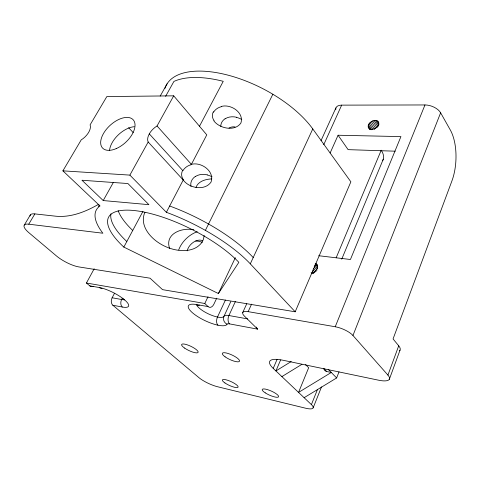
<?xml version="1.0" encoding="UTF-8"?>
<svg xmlns="http://www.w3.org/2000/svg" width="480" height="480" viewBox="0 0 480 480"><rect width="100%" height="100%" fill="white"/><g stroke="black" fill="none" stroke-linecap="round" stroke-linejoin="round"><path stroke-width="0.72" d="M204.156 235.476L203.544 238.806A16.146 15.12 22.6 0 1 201.522 242.892C194.46 251.988 181.116 251.778 171.072 248.676A44.61 41.304 20.7 0 1 157.506 241.992C149.01 236.034 140.784 225.528 144.048 214.572A16.206 15.108 16.8 0 1 144.96 212.466M368.16 126.018C368.49 121.17 378.348 117.402 378.792 123.786C378.498 128.67 368.544 132.45 368.16 126.018L370.578 129.714M195.996 187.434C198.246 181.116 205.71 179.172 211.71 178.896M114.528 293.238L112.134 297.774A5.514 3.948 -77.4 0 0 112.842 305.238L198.894 377.628A14.874 3.522 25 0 0 217.554 386.742L305.478 408.18A16.152 4.062 23.7 0 0 311.406 404.61L273.228 368.394A29.37 8.094 23.7 0 1 282.822 360.21L378.696 380.22A19.884 6 22.2 0 0 387.93 375.096L398.724 345.798L393.06 338.946L451.896 181.002A37.254 17.448 -87.3 0 0 450.336 130.032L440.628 112.806A12.462 6.864 20.1 0 0 424.962 104.952L341.664 105.132A11.598 6.102 23.6 0 0 335.748 109.77M389.346 379.278L400.014 350.202M387.93 375.096L352.962 335.484L440.628 112.806M304.122 397.698L336.624 377.958L339.018 371.874M311.406 404.61L317.376 389.718M313.17 407.802L321.504 386.928M216.714 298.194L213.864 304.224A6.312 4.05 -80 0 1 208.062 306.582L196.398 304.542A21.426 6.282 25.4 0 0 197.52 316.5A21.426 6.282 25.4 0 0 227.058 324.21A6.126 1.794 24.9 0 1 229.524 323.886L257.646 329.148L244.47 316.176A12.972 4.014 24.6 0 1 248.172 311.652L335.232 326.76L424.962 104.952M341.73 259.176L383.298 159.168M336.162 257.796L381.222 150.222M280.572 360.006L275.916 370.944L291.21 361.536M98.298 204.462C85.56 211.788 70.962 217.62 56.004 216.228L34.86 213.9L28.758 224.19A18.69 5.322 28.6 0 0 28.974 232.776L56.418 255.918A18.018 5.034 27.9 0 0 78.888 266.928L150.03 278.19L162.564 289.656L295.194 311.802L350.874 181.83L312.774 128.934A86.52 40.806 26.9 0 0 229.614 75.588A86.52 40.806 26.9 0 0 164.994 88.338M273.228 368.394L277.038 359.484M330.15 152.964L338.076 135.24L400.926 136.596L350.43 259.494L318.696 255.726M248.172 311.652L251.562 304.152M323.766 144.666L341.664 105.132M242.7 312.624L246.72 303.804M321.036 140.604L335.934 107.856M235.368 301.548L228.912 315.528A6.192 3.846 -79.7 0 0 229.524 323.886M230.76 301.68L223.998 316.254A6.114 5.886 31 0 0 227.058 324.21M295.194 311.802L250.302 263.85L312.774 128.934M225.432 300.03L217.482 317.04A6.072 3.63 -78.2 0 0 217.902 325.188M218.388 293.544L238.848 262.332A78.726 26.31 26.5 0 0 136.734 210.84A78.726 26.31 26.5 0 0 123.834 247.086L218.388 293.544L235.338 257.682M208.062 306.582L204.798 303.486L208.02 296.736M205.386 230.376L272.856 94.248M250.302 263.85A92.826 31.056 26.5 0 0 166.374 212.304L183.228 180.012L183.024 179.682M122.262 298.314L121.638 299.514A5.568 3.942 -77.7 0 0 122.34 307.038L112.842 305.238M199.386 126.438L223.236 81.318A86.826 40.374 26.9 0 0 173.904 81.438L165.594 96.354M213.408 112.266L213.726 111.708M123.834 247.086L142.962 211.32M102.066 288.252A5.706 4.176 -78.1 0 1 99.366 287.538L89.82 285.87L86.424 283.014L94.182 268.764M173.712 95.832L106.842 96.564L90.102 124.86A12.438 6.6 -43.5 0 1 81.216 139.884L62.904 170.844L129.876 175.11L148.176 142.014A13.362 7.692 -41.7 0 1 157.044 125.976L173.712 95.832L206.784 134.868L191.4 164.346L190.974 164.454M103.212 200.556L148.902 204.672L127.902 183.54L81.972 180.246L103.212 200.556L113.43 182.31M160.188 96.102L167.088 83.82M24.306 225.066L30.378 214.86M195.318 176.55C198.804 174.246 203.268 173.88 207.252 174.858M281.886 376.608L301.944 364.302M225.114 118.812C228.492 116.634 232.782 116.328 236.616 117.27M221.232 106.488C230.664 103.65 244.29 112.512 240.906 123.012C234.828 131.952 219.216 128.376 213.816 120.78M311.502 273.498C315.864 272.982 320.13 266.124 315.438 263.292L317.34 265.542M195.684 240.996L198.846 241.284L202.32 242.244M395.226 151.188L348.108 149.646L338.076 135.24M192.93 229.632C181.29 227.55 164.43 234.03 169.656 248.574M193.386 229.668L193.848 229.71M28.758 224.19L102.87 233.22A92.826 31.056 26.5 0 1 100.008 205.956L62.904 170.844M86.424 283.014L204.798 303.486M247.68 318.906L228.912 315.528A12.222 3.648 24.9 0 0 223.998 316.254A15.258 4.56 25.4 0 1 210.594 314.856A15.258 4.56 25.4 0 1 196.566 304.89M112.134 297.774L121.638 299.514A14.01 3.804 27 0 0 123.978 299.736M323.904 368.928A5.52 4.428 -46.2 0 0 326.712 371.502L331.302 372.468L298.548 392.412L308.67 367.704L305.538 364.566M129.876 175.11L166.374 212.304M323.622 368.334L326.712 371.502M328.224 369.294L336.624 377.958M128.664 127.704L133.2 132.582M148.176 142.014L183.228 180.012C189.078 188.22 204.75 191.172 211.02 182.1C214.968 171.39 201.264 161.622 191.4 164.346L157.044 125.976M149.292 133.878L182.796 170.598M311.118 272.622L312.084 273.738M312.36 271.836L313.806 273.51M312.936 270.066L314.856 272.304M313.734 268.518L316.128 271.32M314.19 266.694L317.058 270.06M315.138 264.066L317.52 266.874M314.694 265.206L317.556 268.566M316.452 263.982L317.406 265.104M368.178 127.128L369.792 129.588M368.496 124.842L371.718 129.768M369.174 123.666L372.792 129.216M370.14 122.58L374.55 129.366M371.334 121.65L375.738 128.442M374.064 120.498L378.048 126.69M372.672 120.942L377.064 127.74M375.414 120.354L378.6 125.316M377.646 120.99L378.84 122.85M376.638 120.522L379.02 124.248M190.992 186.546L190.794 185.31A11.016 9.738 -3.2 0 1 195.276 176.496M126.816 241.512A78.474 26.724 26.5 0 1 110.952 213.786M98.628 206.586A92.532 31.548 26.5 0 1 99.144 205.068M169.662 206.01A92.532 31.548 26.5 0 1 253.218 257.556M132.726 230.466A77.982 27.54 26.5 0 1 118.164 210.69M207.228 174.948A22.752 22.272 2.1 0 1 212.094 176.838M220.818 126.432A10.65 9.126 0.5 0 1 225.072 118.758M236.586 117.396A21.996 21.252 10.6 0 1 241.776 119.478M187.188 250.842A10.764 7.116 -44.7 0 1 193.554 242.154A10.764 7.116 -44.7 0 1 202.554 240.75M214.08 120.594A11.568 9.48 -0.5 0 1 213.144 112.182M213.834 111.75A11.574 9.534 -11.9 0 1 221.292 106.698M178.698 249.888A22.164 14.652 -44.7 0 1 197.25 231.738M182.934 170.646A12.156 10.302 -16.4 0 1 191.046 164.73M183.228 179.58A12.156 10.32 -3.8 0 1 182.538 170.508M109.548 150.27A20.622 11.61 -42.8 0 1 134.286 126.702M30.054 215.97A18.582 5.502 28.7 0 1 34.86 213.9M229.02 128.022A21.57 13.806 -88.1 0 1 235.014 126.936M381.54 150.726A27.54 13.686 22.9 0 1 382.752 160.47M93.396 286.284A5.658 4.182 -77.9 0 1 89.82 285.87M124.638 299.916A5.742 3.672 -48.5 0 1 122.73 298.368M99.366 287.538A19.668 5.238 26.9 0 1 124.482 299.778A19.668 5.238 26.9 0 1 122.34 307.038M199.458 305.124A6.246 4.068 -79.9 0 1 196.398 304.542M257.646 329.148A6.342 3.786 -80.1 0 1 256.5 327.072M398.724 345.798A19.59 6.474 21.9 0 1 399.6 350.748M335.232 326.76A14.046 4.584 22.8 0 1 352.962 335.484M116.202 148.62A20.838 11.52 -42.7 0 0 133.494 120.138A20.838 11.52 -42.7 0 0 103.854 132.888A20.838 11.52 -42.7 0 0 116.202 148.62M265.26 392.868A8.964 2.232 24.1 0 0 278.544 396.846A8.964 2.232 24.1 0 0 267.408 389.604A8.964 2.232 24.1 0 0 265.26 392.868M224.934 382.95A8.634 2.088 24.7 0 0 237.948 387.318A8.634 2.088 24.7 0 0 227.826 380.322A8.634 2.088 24.7 0 0 224.934 382.95M184.578 348.072A9.108 2.334 25.5 0 0 198.048 352.44A9.108 2.334 25.5 0 0 187.026 344.76A9.108 2.334 25.5 0 0 184.578 348.072M225.108 356.832A9.456 2.508 24.8 0 0 239.376 361.428A9.456 2.508 24.8 0 0 228.3 353.544A9.456 2.508 24.8 0 0 225.108 356.832"/></g></svg>
